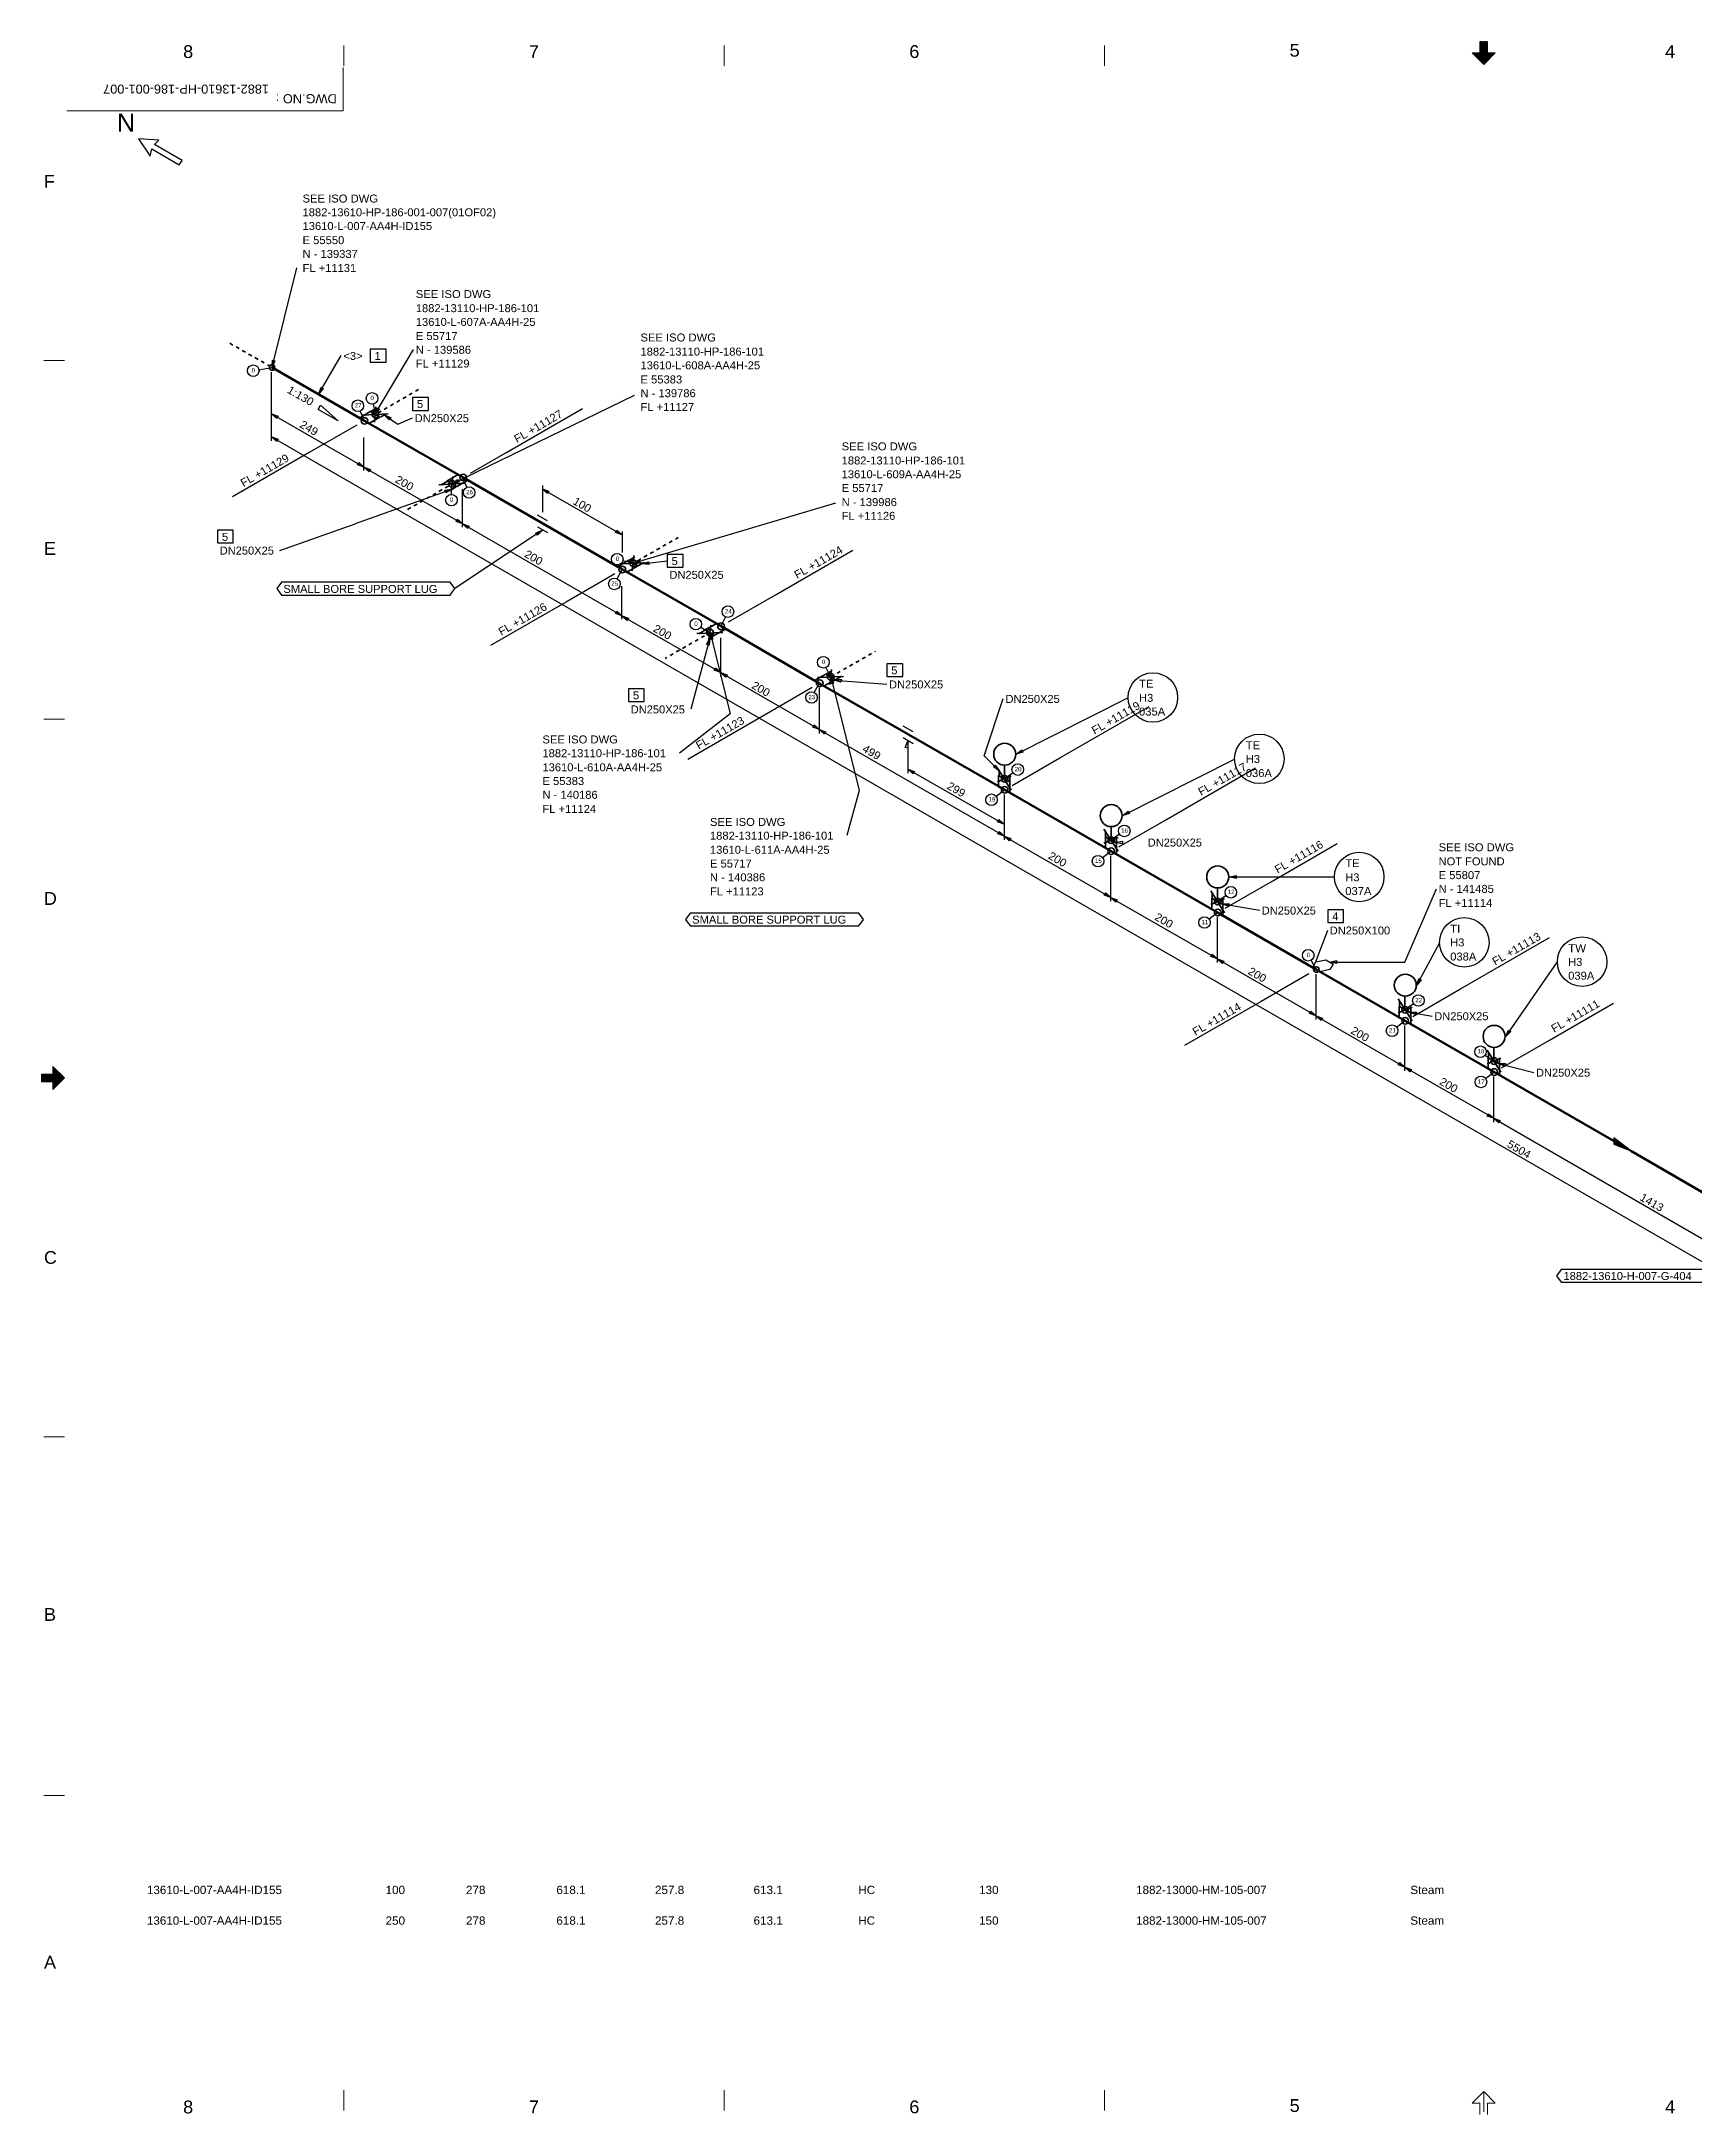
# Model space of a CAD drawing. Header units: inches. Extents: x 18 to 823, y 11 to 584.
# Drawn here: x 18 to 475, y 11 to 584 of the extents above; entities that cross this region are included whole.
import ezdxf
from ezdxf.enums import TextEntityAlignment as Align
from ezdxf.xclip import XClip

# ---------------------------------------------------------------- set-up
doc = ezdxf.new("R2010")
doc.units = ezdxf.units.IN
doc.header["$MEASUREMENT"] = 0
doc.header["$XCLIPFRAME"] = 0
for name, color, linetype in [('1882-13610-HP-186-001-007(02OF02)_MODEL-EMBED 1_DWG$0$Default', 7, 'Continuous'), ('AD1', 7, 'Continuous'), ('AD2', 7, 'Continuous'), ('BG 0 -1', 7, 'Continuous'), ('DIMLINES', 7, 'Continuous'), ('DIMTEXT', 7, 'Continuous'), ('FITTINGS', 7, 'Continuous'), ('FRAME', 7, 'Continuous'), ('ISOTEXT', 7, 'Continuous'), ('PIPE', 7, 'Continuous'), ('WELDS', 7, 'Continuous')]:
    doc.layers.add(name, color=color, linetype=linetype)
doc.styles.add('1882-13610-HP-186-001-007(02OF02)_MODEL-EMBED 1_DWG$0$Arial', font='arial.ttf')
doc.styles.add('Arial', font='arial.ttf')

# ---------------------------------------------------------------- blocks, each defined once
blk = doc.blocks.new('1882-13610-HP-186-001-007(02OF02)_MODEL-EMBED 1_DWG')
at = {"layer": '1882-13610-HP-186-001-007(02OF02)_MODEL-EMBED 1_DWG$0$Default', "color": 4, "style": '1882-13610-HP-186-001-007(02OF02)_MODEL-EMBED 1_DWG$0$Arial'}
for s, width, p in [('13610-L-007-AA4H-ID155', 1.002891, (0.84302, -0.115628)), ('100', 1.008516, (3.43979, -0.115628)), ('278', 1.008516, (4.31479, -0.115628)), ('618.1 ', 1.008516, (5.29826, -0.115628)), ('257.8 ', 1.008516, (6.371177, -0.115628)), ('613.1 ', 1.008516, (7.444094, -0.115628)), ('HC', 0.992063, (8.5857, -0.115628)), ('130', 1.008516, (9.898125, -0.115628)), ('1882-13000-HM-105-007', 1.00296, (11.607138, -0.115628)), ('Steam', 1.013128, (14.590457, -0.115628)), ('13610-L-007-AA4H-ID155', 1.002891, (0.84302, -0.448962)), ('250', 1.008516, (3.43979, -0.448962)), ('618.1 ', 1.008516, (5.29826, -0.448962)), ('257.8 ', 1.008516, (6.371177, -0.448962)), ('613.1 ', 1.008516, (7.444094, -0.448962)), ('HC', 0.992063, (8.5857, -0.448962)), ('150', 1.008516, (9.898125, -0.448962)), ('1882-13000-HM-105-007', 1.00296, (11.607138, -0.448962)), ('Steam', 1.013128, (14.590457, -0.448962))]:
    blk.add_text(s, height=0.090278, dxfattribs=dict(at, width=width)).set_placement(p, align=Align.TOP_LEFT)
at = {"layer": '1882-13610-HP-186-001-007(02OF02)_MODEL-EMBED 1_DWG$0$Default', "color": 7, "style": '1882-13610-HP-186-001-007(02OF02)_MODEL-EMBED 1_DWG$0$Arial', "width": 1.008516}
blk.add_text('278', height=0.090278, dxfattribs=at).set_placement((4.31479, -0.448962), align=Align.TOP_LEFT)

msp = doc.modelspace()

# ---------------------------------------------------------------- linework, layer by layer
at = {"layer": 'AD1', "color": 4, "linetype": 'Continuous', "lineweight": 30}
for p, q in [((81.72, 481), (83.56, 480.36)), ((83.16, 479.72), (81.72, 481)), ((81.72, 474.6), (83.56, 473.96)), ((83.16, 473.32), (81.72, 474.6)), ((107.24, 466.28), (109.08, 465.64)), ((108.68, 465), (107.24, 466.28)), ((156.52, 460.28), (158.36, 459.64)), ((157.96, 459), (156.52, 460.28)), ((134.52, 450.6), (136.36, 449.96)), ((135.96, 449.32), (134.52, 450.6)), ((178.52, 425.16), (180.36, 424.52)), ((179.96, 423.88), (178.52, 425.16)), ((205.8, 409.48), (207.64, 408.84)), ((207.24, 408.2), (205.8, 409.48)), ((233.08, 393.72), (234.92, 393.08)), ((234.52, 392.44), (233.08, 393.72)), ((257.64, 382.76), (259.48, 382.12)), ((259.08, 381.48), (257.64, 382.76)), ((284.2, 364.28), (286.04, 363.64)), ((285.64, 363), (284.2, 364.28)), ((313.64, 347.32), (315.48, 346.68)), ((315.08, 346.04), (313.64, 347.32)), ((343.08, 330.36), (344.92, 329.72)), ((344.52, 329.08), (343.08, 330.36)), ((370.36, 314.6), (372.2, 313.96)), ((371.8, 313.32), (370.36, 314.6)), ((394.92, 300.44), (396.76, 299.8)), ((396.36, 299.16), (394.92, 300.44)), ((419.48, 286.28), (421.32, 285.64)), ((420.92, 285), (419.48, 286.28))]:
    msp.add_line(p, q, dxfattribs=at)
at = {"layer": 'AD2', "color": 4, "linetype": 'Continuous', "lineweight": 30}
for p, q in [((107.32, 466.28), (105.48, 466.92)), ((105.88, 467.56), (107.32, 466.28)), ((134.6, 450.6), (132.76, 451.24)), ((133.16, 451.88), (134.6, 450.6)), ((178.6, 447.56), (176.76, 448.2)), ((177.16, 448.84), (178.6, 447.56)), ((178.6, 425.16), (176.76, 425.8)), ((177.16, 426.44), (178.6, 425.16)), ((205.88, 409.48), (204.04, 410.12)), ((204.44, 410.76), (205.88, 409.48)), ((233.16, 393.72), (231.32, 394.36)), ((231.72, 395), (233.16, 393.72)), ((284.2, 367.56), (282.36, 368.2)), ((282.76, 368.84), (284.2, 367.56)), ((284.28, 364.28), (282.44, 364.92)), ((282.84, 365.56), (284.28, 364.28)), ((313.72, 347.32), (311.88, 347.96)), ((312.28, 348.6), (313.72, 347.32)), ((343.16, 330.36), (341.32, 331)), ((341.72, 331.64), (343.16, 330.36)), ((370.44, 314.6), (368.6, 315.24)), ((369, 315.88), (370.44, 314.6)), ((395, 300.44), (393.16, 301.08)), ((393.56, 301.72), (395, 300.44)), ((419.56, 286.28), (417.72, 286.92)), ((418.12, 287.56), (419.56, 286.28))]:
    msp.add_line(p, q, dxfattribs=at)
at = {"layer": 'BG 0 -1', "color": 7, "linetype": 'Continuous', "lineweight": 9}
for p, q in [((101.7, 577.17), (101.7, 582.83)), ((206.83, 577.17), (206.83, 582.83)), ((311.95, 577.17), (311.95, 582.83)), ((413.57, 580.74), (415.69, 580.74)), ((416.76, 577.55), (413.57, 580.74)), ((413.59, 580.74), (416.76, 577.56)), ((413.71, 580.74), (416.83, 577.62)), ((413.84, 580.74), (416.89, 577.68)), ((413.96, 580.74), (416.95, 577.75)), ((414.09, 580.74), (417.01, 577.81)), ((414.21, 580.74), (417.08, 577.87)), ((414.34, 580.74), (417.14, 577.93)), ((414.46, 580.74), (417.2, 578)), ((414.59, 580.74), (417.26, 578.06)), ((414.71, 580.74), (417.33, 578.12)), ((414.84, 580.74), (417.39, 578.18)), ((414.96, 580.74), (417.45, 578.25)), ((415.09, 580.74), (417.51, 578.31)), ((415.21, 580.74), (417.58, 578.37)), ((415.34, 580.74), (417.64, 578.44)), ((415.46, 580.74), (417.7, 578.5)), ((415.59, 580.74), (417.76, 578.56)), ((415.69, 580.74), (415.69, 583.92)), ((415.69, 583.88), (417.82, 581.76)), ((415.69, 583.75), (417.82, 581.63)), ((415.69, 583.63), (417.82, 581.51)), ((415.69, 583.5), (417.82, 581.38)), ((415.69, 583.38), (417.82, 581.26)), ((415.69, 583.25), (417.82, 581.13)), ((415.69, 583.13), (417.82, 581.01)), ((415.69, 583), (417.82, 580.88)), ((415.69, 582.88), (417.82, 580.76)), ((415.69, 582.75), (418.83, 579.62)), ((415.69, 582.63), (418.76, 579.56)), ((415.69, 582.5), (418.7, 579.5)), ((415.69, 582.38), (418.64, 579.44)), ((415.69, 582.25), (418.58, 579.37)), ((415.69, 582.13), (418.51, 579.31)), ((415.69, 582), (418.45, 579.25)), ((415.69, 581.88), (418.39, 579.19)), ((415.69, 581.75), (418.33, 579.12)), ((415.69, 581.63), (418.26, 579.06)), ((415.69, 581.5), (418.2, 579)), ((415.69, 581.38), (418.14, 578.94)), ((415.69, 581.25), (418.08, 578.87)), ((415.69, 581.13), (418.01, 578.81)), ((415.69, 581), (417.95, 578.75)), ((415.69, 580.88), (417.89, 578.69)), ((415.69, 580.75), (417.83, 578.62)), ((415.78, 583.92), (417.82, 581.88)), ((415.91, 583.92), (417.82, 582.01)), ((416.03, 583.92), (417.82, 582.13)), ((416.16, 583.92), (417.82, 582.26)), ((416.28, 583.92), (417.82, 582.38)), ((416.41, 583.92), (417.82, 582.51)), ((416.53, 583.92), (417.82, 582.63)), ((416.66, 583.92), (417.82, 582.76)), ((416.76, 577.56), (416.76, 583.22)), ((419.94, 580.74), (416.76, 577.55)), ((416.78, 583.92), (417.82, 582.88)), ((416.91, 583.92), (417.82, 583.01)), ((417.03, 583.92), (417.82, 583.13)), ((417.16, 583.92), (417.82, 583.26)), ((417.28, 583.92), (417.82, 583.38)), ((417.41, 583.92), (417.82, 583.51)), ((417.53, 583.92), (417.82, 583.63)), ((417.66, 583.92), (417.82, 583.76)), ((417.78, 583.92), (417.82, 583.88)), ((417.82, 580.74), (417.82, 583.92)), ((417.82, 580.74), (419.94, 580.74)), ((417.84, 580.74), (418.89, 579.69)), ((417.96, 580.74), (418.95, 579.75)), ((418.09, 580.74), (419.01, 579.81)), ((418.21, 580.74), (419.08, 579.87)), ((418.34, 580.74), (419.14, 579.94)), ((418.46, 580.74), (419.2, 580)), ((418.59, 580.74), (419.26, 580.06)), ((418.71, 580.74), (419.33, 580.12)), ((418.84, 580.74), (419.39, 580.19)), ((418.96, 580.74), (419.45, 580.25)), ((419.09, 580.74), (419.51, 580.31)), ((419.21, 580.74), (419.58, 580.37)), ((419.34, 580.74), (419.64, 580.44)), ((419.46, 580.74), (419.7, 580.5)), ((419.59, 580.74), (419.76, 580.56)), ((419.71, 580.74), (419.83, 580.62)), ((419.84, 580.74), (419.89, 580.69)), ((101.53, 564.78), (101.53, 576.75)), ((101.53, 564.78), (25.11, 564.78)), ((24.49, 495.71), (18.83, 495.71)), ((24.49, 396.57), (18.83, 396.57)), ((18.14, 296.95), (19.67, 298.49)), ((18.14, 296.83), (19.8, 298.49)), ((18.14, 296.7), (19.92, 298.49)), ((18.14, 296.58), (20.05, 298.49)), ((18.14, 296.45), (20.17, 298.49)), ((18.14, 298.49), (18.14, 296.37)), ((18.14, 298.45), (18.17, 298.49)), ((18.14, 298.33), (18.3, 298.49)), ((18.14, 298.2), (18.42, 298.49)), ((18.14, 298.08), (18.55, 298.49)), ((18.14, 297.95), (18.67, 298.49)), ((18.14, 297.83), (18.8, 298.49)), ((18.14, 297.7), (18.92, 298.49)), ((18.14, 297.58), (19.05, 298.49)), ((18.14, 297.45), (19.17, 298.49)), ((18.14, 297.33), (19.3, 298.49)), ((18.14, 297.2), (19.42, 298.49)), ((18.14, 297.08), (19.55, 298.49)), ((21.32, 298.49), (18.14, 298.49)), ((18.17, 296.37), (20.3, 298.49)), ((18.3, 296.37), (20.42, 298.49)), ((18.42, 296.37), (20.55, 298.49)), ((18.55, 296.37), (20.67, 298.49)), ((18.67, 296.37), (20.8, 298.49)), ((18.8, 296.37), (20.92, 298.49)), ((18.93, 296.37), (21.05, 298.49)), ((19.05, 296.37), (21.17, 298.49)), ((19.18, 296.37), (21.3, 298.49)), ((19.3, 296.37), (22.43, 299.5)), ((19.43, 296.37), (22.49, 299.43)), ((19.55, 296.37), (22.56, 299.37)), ((19.68, 296.37), (22.62, 299.31)), ((19.8, 296.37), (22.68, 299.25)), ((19.93, 296.37), (22.74, 299.18)), ((20.05, 296.37), (22.81, 299.12)), ((20.18, 296.37), (22.87, 299.06)), ((20.3, 296.37), (22.93, 299)), ((20.43, 296.37), (22.99, 298.93)), ((20.55, 296.37), (23.06, 298.87)), ((20.68, 296.37), (23.12, 298.81)), ((20.8, 296.37), (23.18, 298.75)), ((20.93, 296.37), (23.24, 298.68)), ((21.05, 296.37), (23.31, 298.62)), ((21.18, 296.37), (23.37, 298.56)), ((21.3, 296.37), (23.43, 298.5)), ((21.32, 300.61), (24.5, 297.43)), ((21.32, 298.49), (21.32, 300.61)), ((21.32, 300.51), (21.37, 300.56)), ((21.32, 300.39), (21.43, 300.5)), ((21.32, 300.26), (21.49, 300.43)), ((21.32, 300.14), (21.56, 300.37)), ((21.32, 300.01), (21.62, 300.31)), ((21.32, 299.89), (21.68, 300.25)), ((21.32, 299.76), (21.74, 300.18)), ((21.32, 299.63), (21.81, 300.12)), ((21.32, 299.51), (21.87, 300.06)), ((21.32, 299.38), (21.93, 300)), ((21.32, 299.26), (21.99, 299.93)), ((21.32, 299.13), (22.06, 299.87)), ((21.32, 299.01), (22.12, 299.81)), ((21.32, 298.88), (22.18, 299.75)), ((21.32, 298.76), (22.24, 299.68)), ((21.32, 298.63), (22.31, 299.62)), ((21.32, 298.51), (22.37, 299.56)), ((21.32, 296.26), (23.49, 298.43)), ((21.32, 296.13), (23.56, 298.37)), ((21.32, 296.01), (23.62, 298.31)), ((21.32, 295.88), (23.68, 298.25)), ((21.32, 295.76), (23.74, 298.18)), ((21.32, 295.63), (23.81, 298.12)), ((21.32, 295.51), (23.87, 298.06)), ((21.32, 295.38), (23.93, 298)), ((21.32, 296.37), (18.14, 296.37)), ((21.32, 295.26), (23.99, 297.93)), ((21.32, 295.13), (24.06, 297.87)), ((21.32, 295.01), (24.12, 297.81)), ((21.32, 294.88), (24.18, 297.75)), ((21.32, 294.76), (24.24, 297.68)), ((21.32, 294.63), (24.31, 297.62)), ((21.32, 294.51), (24.37, 297.56)), ((21.32, 294.38), (24.43, 297.5)), ((21.32, 294.26), (24.49, 297.43)), ((24.5, 297.43), (21.32, 294.24)), ((21.32, 294.24), (21.32, 296.37)), ((24.49, 198.28), (18.83, 198.28)), ((24.49, 99.14), (18.83, 99.14)), ((101.7, 17.68), (101.7, 12.02)), ((206.83, 17.68), (206.83, 12.02)), ((311.95, 17.68), (311.95, 12.02)), ((416.76, 17.3), (413.57, 14.12)), ((419.94, 14.12), (416.76, 17.3)), ((416.76, 17.29), (416.76, 11.64)), ((413.57, 14.12), (415.69, 14.12)), ((415.69, 14.12), (415.69, 10.94)), ((417.82, 14.12), (419.94, 14.12)), ((417.82, 14.12), (417.82, 10.94))]:
    msp.add_line(p, q, dxfattribs=at)
at = {"layer": 'DIM', "color": 4, "linetype": 'Continuous', "lineweight": 30}
for p, q in [((146.53, 470.22), (167.72, 482.44)), ((92.12, 470.28), (70.93, 458.06)), ((221.24, 431.08), (242.43, 443.3)), ((163.4, 429.16), (142.21, 416.94)), ((217.96, 397.72), (196.77, 385.5)), ((299.64, 385.88), (324.26, 400.08)), ((329.08, 368.92), (353.7, 383.12)), ((410.36, 322.04), (434.98, 336.24)), ((355.24, 318.6), (334.05, 306.38))]:
    msp.add_line(p, q, dxfattribs=at)
at = {"layer": 'DIMLINES', "color": 7, "linetype": 'Continuous', "lineweight": 30}
for p, q in [((81.72, 473.56), (81.72, 492.52)), ((83.56, 480.36), (83.16, 479.72)), ((105.32, 477.88), (92.12, 470.28)), ((83.56, 473.96), (83.16, 473.32)), ((107.24, 465.32), (107.24, 474.44)), ((136.76, 464.6), (149.96, 472.2)), ((105.48, 466.92), (105.88, 467.56)), ((109.08, 465.64), (108.68, 465)), ((134.52, 449.64), (134.52, 460.2)), ((156.6, 461.16), (156.6, 453.8)), ((158.36, 459.64), (157.96, 459)), ((132.76, 451.24), (133.16, 451.88)), ((136.36, 449.96), (135.96, 449.32)), ((176.76, 448.2), (177.16, 448.84)), ((178.6, 448.44), (178.6, 442.68)), ((176.6, 436.76), (163.4, 429.16)), ((178.52, 424.2), (178.52, 433.32)), ((208.04, 423.48), (221.24, 431.08)), ((176.76, 425.8), (177.16, 426.44)), ((180.36, 424.52), (179.96, 423.88)), ((205.88, 408.44), (205.88, 419.08)), ((204.04, 410.12), (204.44, 410.76)), ((207.64, 408.84), (207.24, 408.2)), ((230.36, 408.04), (228.76, 408.92)), ((231.16, 405.32), (217.96, 397.72)), ((233.16, 392.68), (233.16, 405.24)), ((231.32, 394.36), (231.72, 395)), ((234.92, 393.08), (234.52, 392.44)), ((257.72, 381.72), (257.72, 389.08)), ((286.44, 378.28), (299.64, 385.88)), ((259.48, 382.12), (259.08, 381.48)), ((284.28, 363.24), (284.28, 375.8)), ((282.36, 368.2), (282.76, 368.84)), ((315.88, 361.32), (329.08, 368.92)), ((282.44, 364.92), (282.84, 365.56)), ((286.04, 363.64), (285.64, 363)), ((358.52, 351.96), (376.28, 362.2)), ((313.72, 346.28), (313.72, 358.84)), ((345.32, 344.36), (358.52, 351.96)), ((311.88, 347.96), (312.28, 348.6)), ((315.48, 346.68), (315.08, 346.04)), ((343.16, 329.32), (343.16, 341.88)), ((341.32, 331), (341.72, 331.64)), ((344.92, 329.72), (344.52, 329.08)), ((370.36, 327.4), (371.96, 326.52)), ((368.44, 326.2), (355.24, 318.6)), ((370.44, 313.56), (370.44, 326.12)), ((397.16, 314.44), (410.36, 322.04)), ((368.6, 315.24), (369, 315.88)), ((434.92, 307.88), (452.68, 318.12)), ((372.2, 313.96), (371.8, 313.32)), ((395, 299.4), (395, 311.96)), ((421.72, 300.28), (434.92, 307.88)), ((393.16, 301.08), (393.56, 301.72)), ((396.76, 299.8), (396.36, 299.16)), ((419.56, 285.24), (419.56, 297.8)), ((417.72, 286.92), (418.12, 287.56)), ((421.32, 285.64), (420.92, 285)), ((444.12, 284.84), (442.52, 285.72))]:
    msp.add_line(p, q, dxfattribs=at)
at = {"layer": 'DL', "color": 4, "linetype": 'Continuous', "lineweight": 30}
for p, q in [((81.72, 481), (107.32, 466.28)), ((81.72, 474.6), (570.92, 192.6)), ((107.24, 466.28), (134.6, 450.6)), ((156.52, 460.28), (178.6, 447.56)), ((134.52, 450.6), (178.6, 425.16)), ((178.52, 425.16), (205.88, 409.48)), ((205.8, 409.48), (233.16, 393.72)), ((233.08, 393.72), (284.28, 364.28)), ((257.64, 382.76), (284.2, 367.56)), ((284.2, 364.28), (313.72, 347.32)), ((313.64, 347.32), (343.16, 330.36)), ((343.08, 330.36), (370.44, 314.6)), ((370.36, 314.6), (395, 300.44)), ((394.92, 300.44), (419.56, 286.28)), ((419.48, 286.28), (512.28, 232.76))]:
    msp.add_line(p, q, dxfattribs=at)
at = {"layer": 'FITTINGS', "color": 2, "linetype": 'Continuous', "lineweight": 35}
for p, q in [((106, 479.8), (109, 481.6)), ((109, 481.6), (111.7, 480.1)), ((109.1, 481.6), (110.8, 482.6)), ((107.4, 479), (106, 479.8)), ((108.6, 478.3), (107.4, 479)), ((111.7, 480.1), (108.6, 478.3)), ((111.8, 480.1), (113.4, 481)), ((133.3, 464.2), (130.2, 462.4)), ((134.6, 463.4), (133.3, 464.2)), ((130.2, 462.3), (128.6, 461.4)), ((130.2, 462.4), (132.9, 460.9)), ((132.8, 460.8), (131.1, 459.8)), ((132.9, 460.9), (135.9, 462.6)), ((135.9, 462.6), (134.6, 463.4)), ((180.4, 440.5), (182.1, 441.4)), ((177.3, 438.7), (180.3, 440.5)), ((178.6, 437.9), (177.3, 438.7)), ((179.9, 437.2), (178.6, 437.9)), ((183, 439), (179.9, 437.2)), ((180.3, 440.5), (183, 439)), ((183, 439), (184.7, 439.9)), ((201.5, 421.2), (199.8, 420.2)), ((204.6, 423), (201.5, 421.3)), ((201.5, 421.3), (204.2, 419.8)), ((204.1, 419.7), (202.4, 418.7)), ((204.2, 419.8), (207.2, 421.5)), ((205.9, 422.2), (204.6, 423)), ((207.2, 421.5), (205.9, 422.2)), ((231.8, 407.3), (234.9, 409)), ((233.2, 406.5), (231.8, 407.3)), ((237.5, 407.5), (234.5, 405.8)), ((234.9, 409), (237.5, 407.5)), ((235, 409), (236.6, 410)), ((237.6, 407.5), (239.3, 408.5)), ((234.5, 405.8), (233.2, 406.5)), ((284.3, 380.1), (284.3, 383.9)), ((282.7, 377.9), (282.7, 381)), ((282.7, 381), (285.8, 379.3)), ((282.8, 381), (282.8, 382.6)), ((285.8, 379.3), (285.8, 381)), ((285.8, 379.3), (285.8, 376.2)), ((284.3, 377), (282.7, 377.9)), ((285.8, 376.2), (284.3, 377)), ((313.8, 363.1), (313.8, 367)), ((312.2, 364), (312.2, 365.7)), ((312.2, 361), (312.2, 364.1)), ((312.2, 364.1), (315.3, 362.3)), ((313.8, 360.1), (312.2, 361)), ((315.3, 362.3), (315.3, 364)), ((315.3, 362.3), (315.3, 359.2)), ((315.3, 359.2), (313.8, 360.1)), ((343.2, 346.2), (343.2, 350)), ((341.6, 344), (341.6, 347.1)), ((341.6, 347.1), (344.7, 345.4)), ((343.2, 343.1), (341.6, 344)), ((341.7, 347), (341.7, 348.7)), ((344.7, 345.4), (344.7, 347)), ((344.7, 345.4), (344.7, 342.2)), ((344.7, 342.2), (343.2, 343.1)), ((393.4, 314.1), (393.4, 317.2)), ((393.4, 317.2), (396.6, 315.4)), ((393.5, 317.1), (393.5, 318.8)), ((395, 316.2), (395, 320.1)), ((396.6, 315.4), (396.6, 317.1)), ((396.6, 315.4), (396.6, 312.3)), ((395, 313.2), (393.4, 314.1)), ((396.6, 312.3), (395, 313.2)), ((418.1, 303), (418.1, 304.6)), ((419.6, 302.1), (419.6, 305.9)), ((418, 299.9), (418, 303)), ((418, 303), (421.1, 301.3)), ((419.6, 299), (418, 299.9)), ((421.1, 298.2), (419.6, 299)), ((421.1, 301.3), (421.1, 303)), ((421.1, 301.3), (421.1, 298.2))]:
    msp.add_line(p, q, dxfattribs=at)
at = {"layer": 'FITTINGS', "color": 2, "linetype": 'Continuous', "lineweight": 30}
for p, q in [((457.4, 277.3), (452.7, 280.9)), ((452.7, 280.9), (452.7, 279.1)), ((457.4, 277.3), (452.7, 280.7)), ((452.7, 280.7), (452.7, 279.2)), ((457, 277.5), (452.7, 280.6)), ((452.7, 280.6), (452.7, 279.3)), ((456.6, 277.8), (452.7, 280.5)), ((452.7, 280.5), (452.7, 279.4)), ((456.1, 278), (452.7, 280.4)), ((452.7, 280.4), (452.7, 279.5)), ((455.6, 278.2), (452.7, 280.3)), ((452.7, 280.3), (452.7, 279.7)), ((455.2, 278.6), (452.7, 280.2)), ((452.7, 280.2), (452.7, 279.8)), ((454.8, 278.8), (452.7, 280.1)), ((452.7, 280.1), (452.7, 279.9)), ((452.7, 279.9), (454.3, 279)), ((454.3, 279), (452.7, 279.9)), ((452.7, 279.8), (454.8, 278.8)), ((452.7, 279.7), (455.2, 278.6)), ((452.7, 279.5), (455.6, 278.2)), ((452.7, 279.4), (456.1, 278)), ((452.7, 279.3), (456.6, 277.8)), ((452.7, 279.2), (457, 277.5)), ((452.7, 279.1), (457.4, 277.3))]:
    msp.add_line(p, q, dxfattribs=at)
at = {"layer": 'FITTINGS', "color": 7, "linetype": 'Continuous', "lineweight": 35}
for centre in [(284.36, 386.92), (313.8, 369.96), (343.24, 353), (395.08, 323.08), (419.64, 308.92)]:
    msp.add_circle(centre, 3.04, dxfattribs=at)
at = {"layer": 'FRAME', "color": 2, "linetype": 'Continuous', "lineweight": 30}
for p, q in [((45, 557), (48.2, 552.2)), ((50.6, 556.6), (45, 557)), ((49.4, 555.4), (50.6, 556.6)), ((48.2, 552.2), (48.6, 554.2)), ((48.6, 554.2), (56.2, 549.8)), ((57, 551), (49.4, 555.4)), ((56.2, 549.8), (57, 551)), ((94.6, 482.2), (95.24, 483.4)), ((100.12, 479.08), (94.6, 482.2)), ((95.24, 483.4), (100.12, 479.08))]:
    msp.add_line(p, q, dxfattribs=at)
at = {"layer": 'ISOTEXT', "color": 7, "linetype": 'Continuous', "lineweight": 30}
for p, q in [((81.88, 493.88), (88.68, 521.32)), ((113.4, 498.84), (109, 498.84)), ((109, 498.84), (109, 495.32)), ((110.28, 480.84), (121, 498.76)), ((113.4, 495.32), (113.4, 498.84)), ((81.88, 493.88), (81.96, 495.8)), ((82.68, 495.64), (81.88, 493.88)), ((81.96, 495.8), (82.68, 495.64)), ((94.76, 486.52), (101, 497.08)), ((109, 495.32), (113.4, 495.32)), ((94.76, 486.52), (95.4, 488.36)), ((96.04, 487.96), (94.76, 486.52)), ((95.4, 488.36), (96.04, 487.96)), ((110.28, 480.84), (110.92, 482.68)), ((111.56, 482.28), (110.28, 480.84)), ((110.92, 482.68), (111.56, 482.28)), ((125.08, 485.48), (120.68, 485.48)), ((120.68, 485.48), (120.68, 481.96)), ((120.68, 481.96), (125.08, 481.96)), ((125.08, 481.96), (125.08, 485.48)), ((131.64, 461.64), (182.04, 486.2)), ((112.84, 480.68), (116.68, 478.12)), ((112.84, 480.68), (114.68, 479.96)), ((114.2, 479.32), (112.84, 480.68)), ((114.68, 479.96), (114.2, 479.32)), ((116.68, 478.12), (120.68, 479.88)), ((104.92, 450.68), (131.56, 460.2)), ((129.64, 459.88), (131.56, 460.2)), ((129.88, 459.16), (129.64, 459.88)), ((131.56, 460.2), (129.88, 459.16)), ((131.64, 461.64), (133.16, 462.84)), ((133.56, 462.12), (131.64, 461.64)), ((133.16, 462.84), (133.56, 462.12)), ((181.56, 439.72), (237.72, 456.36)), ((71.16, 448.84), (66.76, 448.84)), ((66.76, 448.84), (66.76, 445.32)), ((71.16, 445.32), (71.16, 448.84)), ((84.04, 443.24), (104.84, 450.6)), ((156.6, 448.84), (132.36, 432.68)), ((154.76, 448.12), (156.6, 448.84)), ((155.24, 447.48), (154.76, 448.12)), ((156.6, 448.84), (155.24, 447.48)), ((66.76, 445.32), (71.16, 445.32)), ((195.48, 442.12), (191.08, 442.12)), ((191.08, 442.12), (191.08, 438.6)), ((195.48, 438.6), (195.48, 442.12)), ((181.56, 439.72), (183.32, 440.6)), ((183.48, 439.88), (181.56, 439.72)), ((183.32, 440.6), (183.48, 439.88)), ((184.12, 439.56), (191.08, 440.36)), ((184.12, 439.56), (185.96, 440.12)), ((186.04, 439.4), (184.12, 439.56)), ((185.96, 440.12), (186.04, 439.4)), ((191.08, 438.6), (195.48, 438.6)), ((84.44, 434.44), (83.16, 432.68)), ((83.16, 432.68), (84.44, 430.92)), ((131.08, 434.44), (84.44, 434.44)), ((84.44, 430.92), (131.08, 430.92)), ((132.36, 432.68), (131.08, 434.44)), ((131.08, 430.92), (132.36, 432.68)), ((202.84, 419), (197.64, 399.4)), ((201.96, 417.24), (202.84, 419)), ((202.84, 419), (202.68, 417.08)), ((202.92, 420.52), (208.52, 398.12)), ((202.92, 420.52), (203.72, 418.76)), ((203, 418.6), (202.92, 420.52)), ((203.72, 418.76), (203, 418.6)), ((202.68, 417.08), (201.96, 417.24)), ((236.28, 408.28), (244.12, 376.92)), ((236.28, 408.28), (237.08, 406.52)), ((236.36, 406.36), (236.28, 408.28)), ((237.24, 407.4), (239.16, 407.64)), ((237.24, 407.4), (251.8, 406.28)), ((239.08, 406.84), (237.24, 407.4)), ((239.16, 407.64), (239.08, 406.84)), ((256.2, 411.88), (251.8, 411.88)), ((251.8, 411.88), (251.8, 408.36)), ((251.8, 408.36), (256.2, 408.36)), ((256.2, 408.36), (256.2, 411.88)), ((184.76, 405), (180.36, 405)), ((180.36, 405), (180.36, 401.48)), ((180.36, 401.48), (184.76, 401.48)), ((184.76, 401.48), (184.76, 405)), ((237.08, 406.52), (236.36, 406.36)), ((278.68, 386.44), (283.96, 402.28)), ((287.56, 386.92), (318.6, 402.6)), ((208.52, 398.12), (194.44, 387.24)), ((256.84, 388.76), (257.64, 390.52)), ((257.64, 390.52), (257.56, 388.6)), ((257.56, 388.6), (256.84, 388.76)), ((282.84, 382.28), (278.68, 386.44)), ((287.56, 386.92), (289.08, 388.12)), ((289.4, 387.48), (287.56, 386.92)), ((289.08, 388.12), (289.4, 387.48)), ((317, 369.96), (348.04, 385.64)), ((281.24, 383.4), (281.72, 383.88)), ((282.84, 382.28), (281.24, 383.4)), ((281.72, 383.88), (282.84, 382.28)), ((244.12, 376.92), (240.76, 364.44)), ((317, 369.96), (318.52, 371.16)), ((318.84, 370.52), (317, 369.96)), ((318.52, 371.16), (318.84, 370.52)), ((315, 362.52), (316.92, 362.92)), ((316.92, 362.12), (315, 362.52)), ((316.92, 362.92), (316.92, 362.12)), ((346.44, 353), (348.36, 353.4)), ((346.44, 353), (375.56, 353)), ((348.36, 352.6), (346.44, 353)), ((348.36, 353.4), (348.36, 352.6)), ((394.92, 329.48), (403.72, 349.72)), ((344.44, 345.56), (346.36, 345.64)), ((344.44, 345.56), (354.84, 343.8)), ((346.28, 344.84), (344.44, 345.56)), ((346.36, 345.64), (346.28, 344.84)), ((378.04, 343.88), (373.64, 343.88)), ((373.64, 343.88), (373.64, 340.36)), ((378.04, 340.36), (378.04, 343.88)), ((197.4, 343), (196.12, 341.24)), ((196.12, 341.24), (197.4, 339.48)), ((244.04, 343), (197.4, 343)), ((197.4, 339.48), (244.04, 339.48)), ((245.32, 341.24), (244.04, 343)), ((244.04, 339.48), (245.32, 341.24)), ((370.28, 329.32), (373.64, 338.28)), ((373.64, 340.36), (378.04, 340.36)), ((398.28, 323.08), (404.6, 334.92)), ((374.12, 329.48), (376.04, 329.88)), ((374.12, 329.48), (394.92, 329.48)), ((376.04, 329.08), (374.12, 329.48)), ((376.04, 329.88), (376.04, 329.08)), ((422.84, 308.92), (437.16, 329.56)), ((398.28, 323.08), (398.84, 324.92)), ((399.48, 324.6), (398.28, 323.08)), ((398.84, 324.92), (399.48, 324.6)), ((396.28, 315.64), (402.52, 314.52)), ((396.28, 315.64), (398.2, 315.64)), ((398.12, 314.92), (396.28, 315.64)), ((398.2, 315.64), (398.12, 314.92)), ((422.84, 308.92), (423.64, 310.68)), ((424.28, 310.28), (422.84, 308.92)), ((423.64, 310.68), (424.28, 310.28)), ((420.84, 301.48), (430.6, 298.92)), ((420.84, 301.48), (422.76, 301.4)), ((422.6, 300.6), (420.84, 301.48)), ((422.76, 301.4), (422.6, 300.6)), ((438.2, 244.52), (436.92, 242.76)), ((436.92, 242.76), (438.2, 241)), ((477.24, 244.52), (438.2, 244.52)), ((438.2, 241), (477.24, 241))]:
    msp.add_line(p, q, dxfattribs=at)
at = {"layer": 'ISOTEXT', "color": 2, "linetype": 'Continuous', "lineweight": 30}
for centre in [(325.32, 402.6), (354.76, 385.64), (382.36, 353), (411.4, 334.92), (443.96, 329.56)]:
    msp.add_circle(centre, 6.84, dxfattribs=at)
at = {"layer": 'PIPE', "color": 3, "linetype": 'Continuous', "lineweight": 35}
for p, q in [((71.05, 500.01), (70.18, 500.51)), ((72.78, 499.02), (71.92, 499.52)), ((74.52, 498.03), (73.65, 498.52)), ((76.25, 497.03), (75.39, 497.53)), ((77.99, 496.04), (77.12, 496.54)), ((79.72, 495.05), (78.86, 495.54)), ((81.46, 494.05), (80.59, 494.55)), ((121.51, 487.25), (122.37, 487.75)), ((111.13, 481.22), (112, 481.73)), ((112.86, 482.23), (113.72, 482.73)), ((114.59, 483.23), (115.45, 483.74)), ((116.32, 484.24), (117.18, 484.74)), ((118.05, 485.24), (118.91, 485.74)), ((119.78, 486.25), (120.64, 486.75)), ((127.14, 459.05), (126.28, 458.55)), ((128.88, 460.04), (128.01, 459.55)), ((130.62, 461.04), (129.75, 460.54)), ((131.6, 461.6), (131.48, 461.53)), ((120.2, 455.07), (119.33, 454.58)), ((121.94, 456.07), (121.07, 455.57)), ((123.67, 457.06), (122.81, 456.56)), ((125.41, 458.06), (124.54, 457.56)), ((184.67, 441.4), (185.54, 441.9)), ((186.41, 442.39), (187.27, 442.89)), ((188.14, 443.39), (189.01, 443.88)), ((189.88, 444.38), (190.75, 444.88)), ((191.61, 445.38), (192.48, 445.87)), ((193.35, 446.37), (194.1, 446.8)), ((181.7, 439.7), (182.07, 439.91)), ((182.93, 440.41), (183.8, 440.9)), ((199.68, 418.66), (198.81, 418.16)), ((201.41, 419.65), (200.55, 419.15)), ((202.9, 420.5), (202.28, 420.15)), ((191, 413.69), (190.5, 413.4)), ((192.74, 414.68), (191.87, 414.18)), ((194.47, 415.67), (193.6, 415.18)), ((196.21, 416.67), (195.34, 416.17)), ((197.94, 417.66), (197.08, 417.17)), ((243.24, 412.27), (244.11, 412.77)), ((244.98, 413.27), (245.85, 413.77)), ((246.71, 414.26), (247.58, 414.76)), ((248.45, 415.26), (248.7, 415.4)), ((236.3, 408.3), (237.17, 408.8)), ((238.04, 409.29), (238.9, 409.79)), ((239.77, 410.29), (240.64, 410.79)), ((241.51, 411.28), (242.38, 411.78))]:
    msp.add_line(p, q, dxfattribs=at)
at = {"layer": 'PIPE', "color": 3, "linetype": 'Continuous', "lineweight": 50}
for p, q in [((107.4, 479.1), (81.9, 493.8)), ((134.7, 463.4), (107.4, 479.1)), ((156.7, 450.7), (134.7, 463.4)), ((178.7, 438), (156.7, 450.7)), ((206, 422.3), (178.7, 438)), ((233.2, 406.5), (206, 422.3)), ((257.8, 392.4), (233.2, 406.5)), ((284.4, 377.1), (257.8, 392.4)), ((313.8, 360.1), (284.4, 377.1)), ((343.2, 343.2), (313.8, 360.1)), ((370.5, 327.4), (343.2, 343.2)), ((395.1, 313.2), (370.5, 327.4)), ((419.6, 299.1), (395.1, 313.2)), ((452.8, 280), (419.6, 299.1)), ((483, 262.5), (457.4, 277.3))]:
    msp.add_line(p, q, dxfattribs=at)
at = {"layer": 'WDC', "color": 4, "linetype": 'Continuous', "lineweight": 30}
for centre in [(76.68, 492.92), (280.72, 374.33), (310.16, 357.37), (339.6, 340.41), (391.44, 310.49), (416, 296.33)]:
    msp.add_circle(centre, 1.6, dxfattribs=at)
at = {"layer": 'WDC', "color": 1, "linetype": 'Continuous', "lineweight": 30}
for centre in [(105.57, 483.23), (109.5, 485.26), (131.45, 457.14), (136.34, 459.25), (177.28, 440.84), (176.49, 433.99), (199, 422.86), (207.87, 426.32), (234.24, 412.33), (230.96, 402.6), (287.98, 382.68), (317.42, 365.72), (346.86, 348.76), (368.26, 331.34), (398.7, 318.84), (415.87, 304.7)]:
    msp.add_circle(centre, 1.6, dxfattribs=at)
at = {"layer": 'WELDS', "color": 7, "linetype": 'Continuous', "lineweight": 35}
for p, q in [((110.2, 478.7), (110.6, 482.9)), ((106.8, 480.6), (114, 481)), ((135.2, 461.8), (128, 461.4)), ((131.8, 463.7), (131.4, 459.5)), ((181.4, 437.6), (181.9, 441.8)), ((178.1, 439.5), (185.3, 439.8)), ((206.5, 420.6), (199.3, 420.3)), ((203.1, 422.6), (202.6, 418.4)), ((232.6, 408.1), (239.8, 408.4)), ((236, 406.2), (236.5, 410.3)), ((286.2, 377), (282.4, 383.1)), ((282.4, 379.3), (286.2, 380.9)), ((315.7, 360.1), (311.8, 366.2)), ((311.8, 362.3), (315.7, 363.9)), ((345.1, 343.1), (341.3, 349.2)), ((341.3, 345.4), (345.1, 347)), ((397, 313.2), (393.1, 319.3)), ((393.1, 315.4), (397, 317)), ((421.5, 299), (417.7, 305.1)), ((417.7, 301.3), (421.5, 302.9))]:
    msp.add_line(p, q, dxfattribs=at)
at = {"layer": 'WELDS', "color": 7, "linetype": 'Continuous', "lineweight": 25}
for p, q in [((158, 451.4), (155.2, 453)), ((155.2, 449.8), (158, 448.2)), ((259.1, 393.1), (256.3, 394.7)), ((256.3, 391.5), (259.1, 389.9)), ((369.4, 327.9), (370.4, 329.5)), ((370.5, 327.4), (369.4, 327.9)), ((370.4, 329.5), (373.1, 330.1)), ((371.5, 326.8), (370.5, 327.4)), ((374.2, 327.4), (371.5, 326.8)), ((373.1, 330.1), (375.2, 328.9)), ((375.2, 328.9), (374.2, 327.4))]:
    msp.add_line(p, q, dxfattribs=at)
at = {"layer": 'WELDS', "color": 7, "linetype": 'Continuous', "lineweight": 35}
for centre, radius in [((81.88, 493.8), 0.76), ((81.88, 493.8), 0.76), ((110.44, 480.84), 0.92), ((110.44, 480.84), 0.92), ((107.4, 479.08), 0.92), ((107.4, 479.08), 0.92), ((134.68, 463.4), 0.92), ((134.68, 463.4), 0.92), ((131.64, 461.64), 0.92), ((131.64, 461.64), 0.92), ((178.68, 437.96), 0.92), ((178.68, 437.96), 0.92), ((181.72, 439.72), 0.92), ((181.72, 439.72), 0.92), ((202.92, 420.52), 0.92), ((202.92, 420.52), 0.92), ((205.96, 422.28), 0.92), ((205.96, 422.28), 0.92), ((233.24, 406.52), 0.92), ((233.24, 406.52), 0.92), ((236.28, 408.28), 0.92), ((236.28, 408.28), 0.92), ((284.36, 380.12), 0.92), ((284.36, 380.12), 0.92), ((284.36, 377.08), 0.92), ((284.36, 377.08), 0.92), ((313.8, 363.16), 0.92), ((313.8, 363.16), 0.92), ((313.8, 360.12), 0.92), ((313.8, 360.12), 0.92), ((343.24, 346.2), 0.92), ((343.24, 346.2), 0.92), ((343.24, 343.16), 0.92), ((343.24, 343.16), 0.92), ((370.52, 327.4), 0.76), ((370.52, 327.4), 0.76), ((395.08, 316.28), 0.92), ((395.08, 316.28), 0.92), ((395.08, 313.24), 0.92), ((395.08, 313.24), 0.92), ((419.64, 302.12), 0.92), ((419.64, 302.12), 0.92), ((419.64, 299.08), 0.92), ((419.64, 299.08), 0.92)]:
    msp.add_circle(centre, radius, dxfattribs=at)
at = {"layer": 'WL', "color": 7}
for p, q in [((78.26, 493.19), (81.8, 493.8)), ((281.98, 375.31), (284.28, 377.08)), ((311.42, 358.35), (313.72, 360.12)), ((340.86, 341.39), (343.16, 343.16)), ((392.7, 311.47), (395, 313.24)), ((417.26, 297.31), (419.56, 299.08))]:
    msp.add_line(p, q, dxfattribs=at)
at = {"layer": 'WL1', "color": 7}
for p, q in [((106.19, 481.75), (107.32, 479.08)), ((109.8, 483.69), (110.36, 480.84)), ((131.49, 458.74), (131.56, 461.64)), ((135.72, 460.73), (134.6, 463.4)), ((177.24, 435.4), (178.6, 437.96)), ((178.83, 440.44), (181.64, 439.72)), ((207.16, 424.88), (205.88, 422.28)), ((200.36, 422.03), (202.84, 420.52)), ((234.94, 410.89), (236.2, 408.28)), ((231.74, 403.99), (233.16, 406.52)), ((286.67, 381.77), (284.28, 380.12)), ((316.11, 364.81), (313.72, 363.16)), ((345.55, 347.85), (343.16, 346.2)), ((369.04, 329.94), (370.44, 327.4)), ((397.39, 317.93), (395, 316.28)), ((417.18, 303.78), (419.56, 302.12))]:
    msp.add_line(p, q, dxfattribs=at)

# ---------------------------------------------------------------- block references
at = {"layer": 'WELDS', "linetype": 'ByBlock'}
ref = msp.add_blockref('1882-13610-HP-186-001-007(02OF02)_MODEL-EMBED 1_DWG', (25.87, 77.1), dxfattribs=dict(at, xscale=25.4, yscale=25.4, zscale=25.4))
XClip(ref).set_block_clipping_path([(-0.029528, -2.50648), (15.699643, 0.003937)])

# ---------------------------------------------------------------- texts
at = {"layer": 'BG 0 -1', "color": 7, "style": 'Arial', "width": 1.008516}
for s, p in [('8', (58.68, 581.12)), ('7', (154.26, 581.12)), ('6', (259.39, 581.12)), ('5', (364.51, 581.46)), ('4', (468.28, 581.12)), ('8', (58.68, 13.03)), ('7', (154.26, 13.05)), ('6', (259.39, 13.05)), ('5', (364.51, 13.39)), ('4', (468.28, 13.05))]:
    msp.add_text(s, height=3.54, dxfattribs=at).set_placement(p, align=Align.MIDDLE)
at = {"layer": 'BG 0 -1', "color": 4, "style": 'Arial', "width": 1.010263}
msp.add_text('DWG.NO : ', height=2.5, rotation=180, dxfattribs=at).set_placement((99.75, 568.1), align=Align.MIDDLE_LEFT)
at = {"layer": 'BG 0 -1', "color": 7, "style": 'Arial'}
for s, height, width, p in [('F', 3.54, 0.993934, (18.84, 543.5)), ('E', 3.54, 1.004063, (18.84, 442.02)), ('D', 3.54, 0.992063, (18.84, 345.28)), ('C', 3.54, 0.992063, (18.84, 246.06)), ('B ', 3.537, 1.005373, (18.84, 147.39)), ('A', 3.54, 1.004063, (18.84, 51.29))]:
    msp.add_text(s, height=height, dxfattribs=dict(at, width=width)).set_placement(p)
at = {"layer": 'DIMTEXT', "color": 2, "style": 'Arial', "width": 1.008516}
for s, p in [('249', (89.3, 477.4)), ('200', (115.7, 462.2)), ('100', (164.8, 456.2)), ('200', (151.4, 441.6)), ('200', (187, 421)), ('200', (214.2, 405.3)), ('499', (244.8, 387.8)), ('299', (268.2, 377.5)), ('200', (296.2, 358.2)), ('200', (325.6, 341.3)), ('200', (351.4, 326.3)), ('200', (379.8, 309.9)), ('200', (404.3, 295.8)), ('5504', (423, 278.5)), ('1413', (459.7, 263.8))]:
    msp.add_text(s, height=2.2, rotation=330, dxfattribs=at).set_placement(p)
at = {"layer": 'ELEDIT', "color": 4, "style": 'Arial', "width": 1.004042}
for s, p in [('FL +11127', (149.56, 472.89)), ('FL +11129', (73.96, 460.73)), ('FL +11124', (226.99, 435.32)), ('FL +11126', (145.24, 419.61)), ('FL +11119', (309.2, 392.32)), ('FL +11123', (199.8, 388.17)), ('FL +11117', (338.64, 375.36)), ('FL +11113', (419.92, 328.48)), ('FL +11114', (337.08, 309.05))]:
    msp.add_text(s, height=2.2, rotation=29.96674, dxfattribs=at).set_placement(p)
at = {"layer": 'FRAME', "color": 2, "style": 'Arial', "width": 1.003968}
msp.add_text('1882-13610-HP-186-001-007', height=2.5, rotation=180, dxfattribs=at).set_placement((81, 572))
at = {"layer": 'FRAME', "color": 2, "style": 'Arial', "width": 0.992063}
msp.add_text('N', height=5, dxfattribs=at).set_placement((39, 559))
at = {"layer": 'ISOTEXT', "color": 2, "style": 'Arial'}
for s, width, p in [('SEE ISO DWG', 1.00983, (90.3, 539.4)), ('1882-13610-HP-186-001-007(01OF02)', 1.003206, (90.3, 535.6)), ('13610-L-007-AA4H-ID155', 1.002891, (90.3, 531.8)), ('E 55550', 1.007719, (90.3, 527.9)), ('N - 139337', 1.004313, (90.3, 524.1)), ('FL +11131', 1.004042, (90.3, 520.2)), ('SEE ISO DWG', 1.00983, (121.6, 513)), ('1882-13110-HP-186-101', 1.003951, (121.6, 509.1)), ('13610-L-607A-AA4H-25', 1.003255, (121.6, 505.3)), ('E 55717', 1.007719, (121.6, 501.4)), ('N - 139586', 1.004313, (121.6, 497.6)), ('SEE ISO DWG', 1.00983, (183.7, 501)), ('1882-13110-HP-186-101', 1.003951, (183.7, 497.1)), ('<3>', 0.993892, (101.6, 495.9)), ('1', 1.008516, (110.2, 495.9)), ('FL +11129', 1.004042, (121.6, 493.8)), ('13610-L-608A-AA4H-25', 1.003255, (183.7, 493.3)), ('E 55383', 1.007719, (183.7, 489.4)), ('N - 139786', 1.004313, (183.7, 485.6)), ('5', 1.008516, (121.9, 482.6)), ('FL +11127', 1.004042, (183.7, 481.8)), ('DN250X25', 0.996682, (121.3, 478.7)), ('SEE ISO DWG', 1.00983, (239.3, 470.9)), ('13610-L-609A-AA4H-25', 1.003255, (239.3, 463.2)), ('1882-13110-HP-186-101', 1.003951, (239.3, 467)), ('E 55717', 1.007719, (239.3, 459.4)), ('N - 139986', 1.004313, (239.3, 455.5)), ('FL +11126', 1.004042, (239.3, 451.7)), ('5', 1.008516, (68, 445.9)), ('DN250X25', 0.996682, (67.4, 442.1)), ('5', 1.008516, (192.3, 439.2)), ('DN250X25', 0.996682, (191.7, 435.4)), ('SMALL BORE SUPPORT LUG', 1.0017, (85, 431.5)), ('DN250X25', 0.996682, (252.4, 405.1)), ('5', 1.008516, (253, 409)), ('TE', 1.011406, (321.5, 405.3)), ('5', 1.008516, (181.6, 402.1)), ('DN250X25', 0.996682, (284.6, 401.1)), ('H3', 0.99922, (321.5, 401.4)), ('DN250X25', 0.996682, (181, 398.2)), ('035A', 1.007244, (321.5, 397.6)), ('SEE ISO DWG', 1.00983, (156.6, 389.9)), ('TE', 1.011406, (351, 388.3)), ('13610-L-610A-AA4H-25', 1.003255, (156.6, 382.2)), ('1882-13110-HP-186-101', 1.003951, (156.6, 386.1)), ('H3', 0.99922, (351, 384.5)), ('E 55383', 1.007719, (156.6, 378.4)), ('036A', 1.007244, (351, 380.6)), ('N - 140186', 1.004313, (156.6, 374.6)), ('FL +11124', 1.004042, (156.6, 370.7)), ('SEE ISO DWG', 1.00983, (202.9, 367.1)), ('13610-L-611A-AA4H-25', 1.003255, (202.9, 359.4)), ('1882-13110-HP-186-101', 1.003951, (202.9, 363.3)), ('DN250X25', 0.996682, (323.9, 361.4)), ('SEE ISO DWG', 1.00983, (404.3, 360.1)), ('E 55717', 1.007719, (202.9, 355.6)), ('TE', 1.011406, (378.5, 355.7)), ('NOT FOUND', 0.998145, (404.3, 356.2)), ('N - 140386', 1.004313, (202.9, 351.8)), ('FL +11123', 1.004042, (202.9, 347.9)), ('037A', 1.007244, (378.5, 348)), ('H3', 0.99922, (378.5, 351.8)), ('E 55807', 1.007719, (404.3, 352.4)), ('N - 141485', 1.004313, (404.3, 348.6)), ('DN250X25', 0.996682, (355.4, 342.6)), ('FL +11114', 1.004042, (404.3, 344.7)), ('SMALL BORE SUPPORT LUG', 1.0017, (198, 340.1)), ('DN250X100', 0.99789, (374.2, 337.1)), ('4', 1.008516, (374.9, 341)), ('TI', 1.016011, (407.5, 337.6)), ('H3', 0.99922, (407.5, 333.8)), ('TW', 1.041395, (440.1, 332.2)), ('038A', 1.007244, (407.5, 329.9)), ('039A', 1.007244, (440.1, 324.6)), ('H3', 0.99922, (440.1, 328.4)), ('DN250X25', 0.996682, (403.1, 313.4)), ('DN250X25', 0.996682, (431.2, 297.8)), ('1882-13610-H-007-G-404', 1.003095, (438.8, 241.6))]:
    msp.add_text(s, height=2.2, dxfattribs=dict(at, width=width)).set_placement(p)
for s, rotation, width, p in [(' 1:130', 330, 1.008516, (85.1, 487.4)), ('FL +11116', 30, 1.004042, (359.8, 353.9)), ('FL +11111', 30, 1.004042, (436.2, 309.9))]:
    msp.add_text(s, height=2.2, rotation=rotation, dxfattribs=dict(at, width=width)).set_placement(p)
at = {"layer": 'WDT', "color": 2, "style": 'Arial', "width": 1.008516}
for s, p in [('0', (76.26, 492.44)), ('27', (104.73, 482.75)), ('0', (109.08, 484.78)), ('26', (135.5, 458.77)), ('0', (131.03, 456.66)), ('0', (176.86, 440.36)), ('25', (175.65, 433.51)), ('24', (207.03, 425.84)), ('0', (198.58, 422.38)), ('0', (233.82, 411.85)), ('23', (230.12, 402.12)), ('20', (287.14, 382.2)), ('19', (279.88, 373.85)), ('16', (316.58, 365.24)), ('15', (309.32, 356.89)), ('12', (346.02, 348.28)), ('11', (338.76, 339.93)), ('0', (367.84, 330.86)), ('22', (397.86, 318.36)), ('21', (390.6, 310.01)), ('18', (415.03, 304.22)), ('17', (415.16, 295.85))]:
    msp.add_text(s, height=1.2, dxfattribs=at).set_placement(p)

doc.saveas('drawing.dxf')
